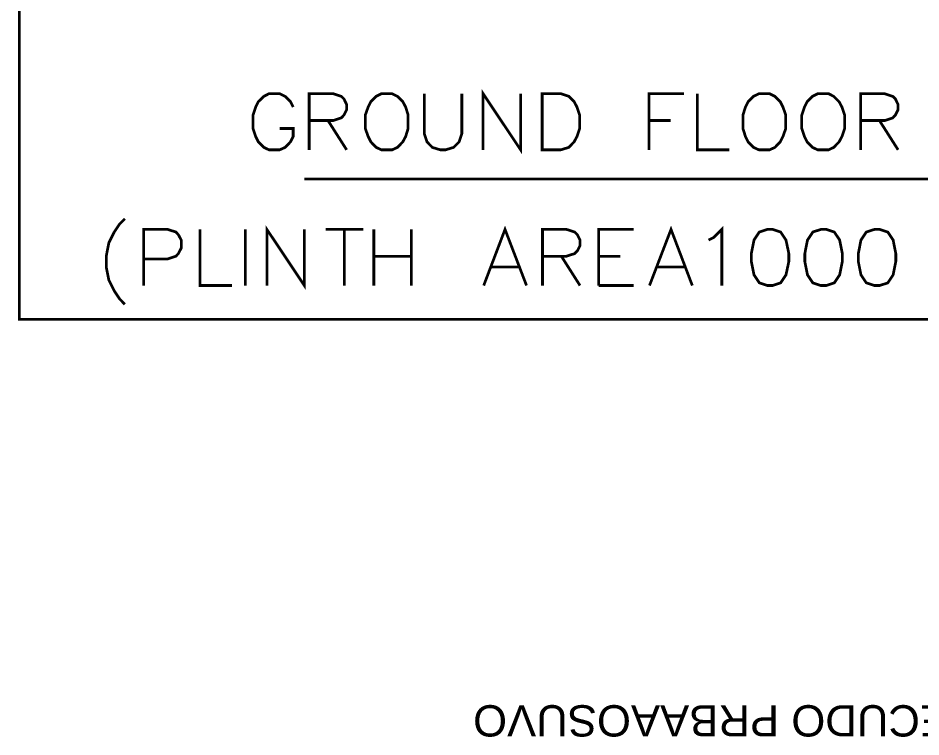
# Model space of a CAD drawing. Header units: millimetres. Extents: x 2845 to 3257, y 1294 to 1582.
# Drawn here: x 2845.7 to 2929.4, y 1294 to 1360.6 of the extents above; entities that cross this region are included whole.
import ezdxf

# ---------------------------------------------------------------- set-up
doc = ezdxf.new("R2010")
doc.units = ezdxf.units.MM
doc.layers.add('P', color=7, linetype='Continuous')
doc.layers.add('T', color=7, linetype='Continuous')
doc.styles.get("Standard").update_dxf_attribs({"font": 'arial.ttf'})

msp = doc.modelspace()

# ---------------------------------------------------------------- linework, layer by layer
at = {"layer": 'P', "const_width": 0.254}
for points in [[(2845.856, 1542.562), (3256.172, 1542.562), (3256.172, 1332.694), (2845.856, 1332.694), (2845.856, 1542.562)], [(2871.221, 1352.379), (2870.974, 1352.873), (2870.48, 1353.367), (2869.968, 1353.614), (2868.98, 1353.614), (2868.504, 1353.367), (2867.993, 1352.873), (2867.746, 1352.379), (2867.499, 1351.638), (2867.499, 1350.386), (2867.746, 1349.645), (2867.993, 1349.151), (2868.504, 1348.64), (2868.98, 1348.411), (2869.968, 1348.411), (2870.48, 1348.64), (2870.974, 1349.151), (2871.221, 1349.645), (2871.221, 1350.386), (2869.968, 1350.386)], [(2872.702, 1348.411), (2872.702, 1353.614), (2874.942, 1353.614), (2875.683, 1353.367), (2875.93, 1353.12), (2876.177, 1352.609), (2876.177, 1352.132), (2875.93, 1351.638), (2875.683, 1351.374), (2874.942, 1351.127), (2872.702, 1351.127)], [(2879.405, 1353.614), (2878.911, 1353.367), (2878.417, 1352.873), (2878.17, 1352.379), (2877.906, 1351.638), (2877.906, 1350.386), (2878.17, 1349.645), (2878.417, 1349.151), (2878.911, 1348.64), (2879.405, 1348.411), (2880.393, 1348.411), (2880.887, 1348.64), (2881.381, 1349.151), (2881.645, 1349.645), (2881.874, 1350.386), (2881.874, 1351.638), (2881.645, 1352.379), (2881.381, 1352.873), (2880.887, 1353.367), (2880.393, 1353.614), (2879.405, 1353.614)], [(2883.374, 1353.614), (2883.374, 1349.892), (2883.621, 1349.151), (2884.115, 1348.64), (2884.855, 1348.411), (2885.349, 1348.411), (2886.09, 1348.64), (2886.602, 1349.151), (2886.849, 1349.892), (2886.849, 1353.614)], [(2888.824, 1348.411), (2888.824, 1353.614), (2892.299, 1348.411), (2892.299, 1353.614)], [(2894.292, 1348.411), (2894.292, 1353.614), (2896.021, 1353.614), (2896.762, 1353.367), (2897.256, 1352.873), (2897.52, 1352.379), (2897.767, 1351.638), (2897.767, 1350.386), (2897.52, 1349.645), (2897.256, 1349.151), (2896.762, 1348.64), (2896.021, 1348.411), (2894.292, 1348.411)], [(2904.205, 1348.411), (2904.205, 1353.614), (2907.433, 1353.614)], [(2908.668, 1353.614), (2908.668, 1348.411), (2911.649, 1348.411)], [(2914.383, 1353.614), (2913.871, 1353.367), (2913.378, 1352.873), (2913.131, 1352.379), (2912.901, 1351.638), (2912.901, 1350.386), (2913.131, 1349.645), (2913.378, 1349.151), (2913.871, 1348.64), (2914.383, 1348.411), (2915.371, 1348.411), (2915.865, 1348.64), (2916.358, 1349.151), (2916.605, 1349.645), (2916.87, 1350.386), (2916.87, 1351.638), (2916.605, 1352.379), (2916.358, 1352.873), (2915.865, 1353.367), (2915.371, 1353.614), (2914.383, 1353.614)], [(2919.833, 1353.614), (2919.339, 1353.367), (2918.846, 1352.873), (2918.599, 1352.379), (2918.352, 1351.638), (2918.352, 1350.386), (2918.599, 1349.645), (2918.846, 1349.151), (2919.339, 1348.64), (2919.833, 1348.411), (2920.839, 1348.411), (2921.315, 1348.64), (2921.809, 1349.151), (2922.073, 1349.645), (2922.32, 1350.386), (2922.32, 1351.638), (2922.073, 1352.379), (2921.809, 1352.873), (2921.315, 1353.367), (2920.839, 1353.614), (2919.833, 1353.614)], [(2923.802, 1348.411), (2923.802, 1353.614), (2926.042, 1353.614), (2926.783, 1353.367), (2927.03, 1353.12), (2927.277, 1352.609), (2927.277, 1352.132), (2927.03, 1351.638), (2926.783, 1351.374), (2926.042, 1351.127), (2923.802, 1351.127)], [(2874.448, 1351.127), (2876.177, 1348.411)], [(2904.205, 1351.127), (2906.198, 1351.127)], [(2925.548, 1351.127), (2927.277, 1348.411)], [(2872.244, 1345.712), (2970.616, 1345.712)], [(2855.628, 1342.025), (2855.134, 1341.531), (2854.64, 1340.791), (2854.146, 1339.803), (2853.899, 1338.55), (2853.899, 1337.563), (2854.146, 1336.328), (2854.64, 1335.34), (2855.134, 1334.599), (2855.628, 1334.088)], [(2857.374, 1335.834), (2857.374, 1341.037), (2859.597, 1341.037), (2860.355, 1340.791), (2860.584, 1340.544), (2860.849, 1340.05), (2860.849, 1339.309), (2860.584, 1338.797), (2860.355, 1338.55), (2859.597, 1338.303), (2857.374, 1338.303)], [(2862.578, 1341.037), (2862.578, 1335.834), (2865.558, 1335.834)], [(2866.793, 1335.834), (2866.793, 1341.037)], [(2868.786, 1335.834), (2868.786, 1341.037), (2872.261, 1335.834), (2872.261, 1341.037)], [(2874.237, 1341.037), (2877.712, 1341.037)], [(2875.965, 1341.037), (2875.965, 1335.834)], [(2878.699, 1335.834), (2878.699, 1341.037)], [(2882.174, 1341.037), (2882.174, 1335.834)], [(2888.877, 1335.834), (2890.853, 1341.037), (2892.846, 1335.834)], [(2894.328, 1335.834), (2894.328, 1341.037), (2896.55, 1341.037), (2897.308, 1340.791), (2897.555, 1340.544), (2897.802, 1340.05), (2897.802, 1339.538), (2897.555, 1339.044), (2897.308, 1338.797), (2896.55, 1338.55), (2894.328, 1338.55)], [(2899.531, 1335.834), (2899.531, 1341.037), (2902.759, 1341.037)], [(2904.241, 1335.834), (2906.234, 1341.037), (2908.209, 1335.834)], [(2909.709, 1340.05), (2910.203, 1340.297), (2910.943, 1341.037), (2910.943, 1335.834)], [(2915.159, 1341.037), (2914.418, 1340.791), (2913.924, 1340.05), (2913.677, 1338.797), (2913.677, 1338.056), (2913.924, 1336.822), (2914.418, 1336.081), (2915.159, 1335.834), (2915.653, 1335.834), (2916.394, 1336.081), (2916.888, 1336.822), (2917.152, 1338.056), (2917.152, 1338.797), (2916.888, 1340.05), (2916.394, 1340.791), (2915.653, 1341.037), (2915.159, 1341.037)], [(2920.116, 1341.037), (2919.375, 1340.791), (2918.881, 1340.05), (2918.634, 1338.797), (2918.634, 1338.056), (2918.881, 1336.822), (2919.375, 1336.081), (2920.116, 1335.834), (2920.627, 1335.834), (2921.368, 1336.081), (2921.862, 1336.822), (2922.109, 1338.056), (2922.109, 1338.797), (2921.862, 1340.05), (2921.368, 1340.791), (2920.627, 1341.037), (2920.116, 1341.037)], [(2925.09, 1341.037), (2924.331, 1340.791), (2923.837, 1340.05), (2923.59, 1338.797), (2923.59, 1338.056), (2923.837, 1336.822), (2924.331, 1336.081), (2925.09, 1335.834), (2925.566, 1335.834), (2926.324, 1336.081), (2926.818, 1336.822), (2927.065, 1338.056), (2927.065, 1338.797), (2926.818, 1340.05), (2926.324, 1340.791), (2925.566, 1341.037), (2925.09, 1341.037)], [(2878.699, 1338.55), (2882.174, 1338.55)], [(2896.074, 1338.55), (2897.802, 1335.834)], [(2899.531, 1338.55), (2901.524, 1338.55)], [(2889.618, 1337.563), (2892.105, 1337.563)], [(2904.981, 1337.563), (2907.468, 1337.563)], [(2899.531, 1335.834), (2902.759, 1335.834)]]:
    msp.add_lwpolyline(points, dxfattribs=at)

# ---------------------------------------------------------------- texts
at = {"layer": 'T', "insert": (3002.005, 1294.038), "char_height": 2.9, "attachment_point": 1, "rotation": 180}
msp.add_mtext('{\\fArial|b0|i0|c0|p18;N I SRE  TNED T   KSED TU   N  Y   DECUDO PRBAAOSUVO}', dxfattribs=at)

doc.saveas('drawing.dxf')
